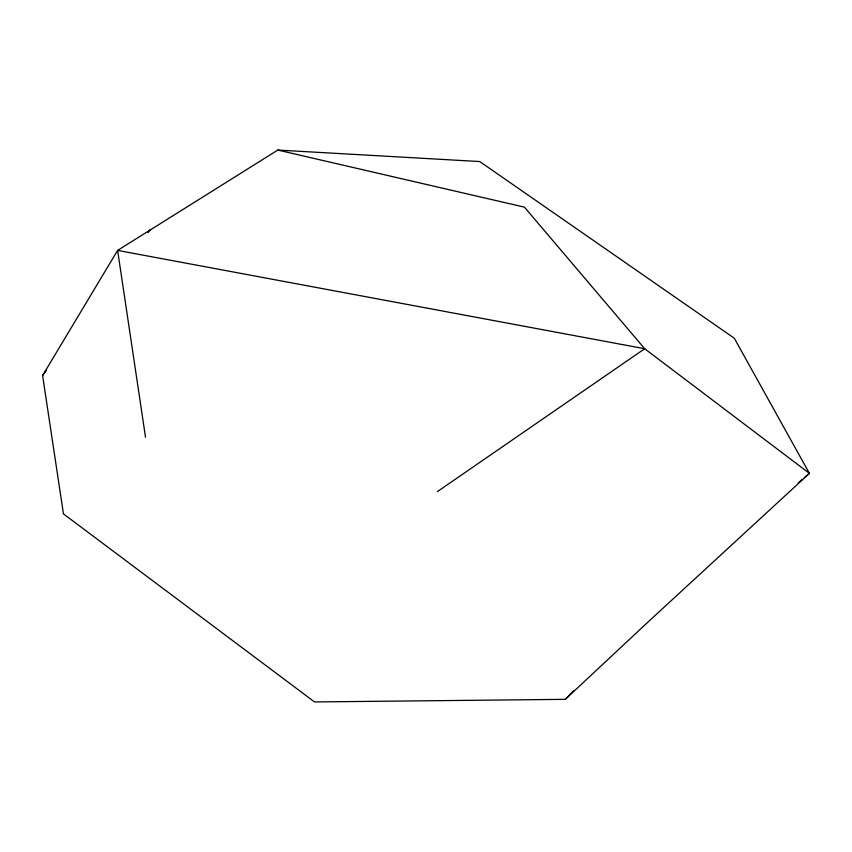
<?xml version="1.0" encoding="UTF-8"?>
<svg xmlns="http://www.w3.org/2000/svg" width="852" height="852" viewBox="0 0 852 852"><rect width="100%" height="100%" fill="white"/><g stroke="black" fill="none" stroke-linecap="round" stroke-linejoin="round"><path stroke-width="1.28" d="M42.6 375.519L117.619 250.403L277.805 150.059L479.751 161.55L734.307 338.233L809.4 473.361L647.35 622.652L565.291 699.354L314.537 701.942L63.453 513.884L42.6 375.519L46.53 370.183M148.046 232.66L150.41 229.465M565.291 699.354L573.588 690.802M798.249 482.828L802.307 479.388M804.331 477.663L809.4 473.361L644.698 348.734L524.417 207.142L277.805 150.059M437.459 491.561L644.698 348.734L117.619 250.403L145.511 437.183"/></g></svg>
